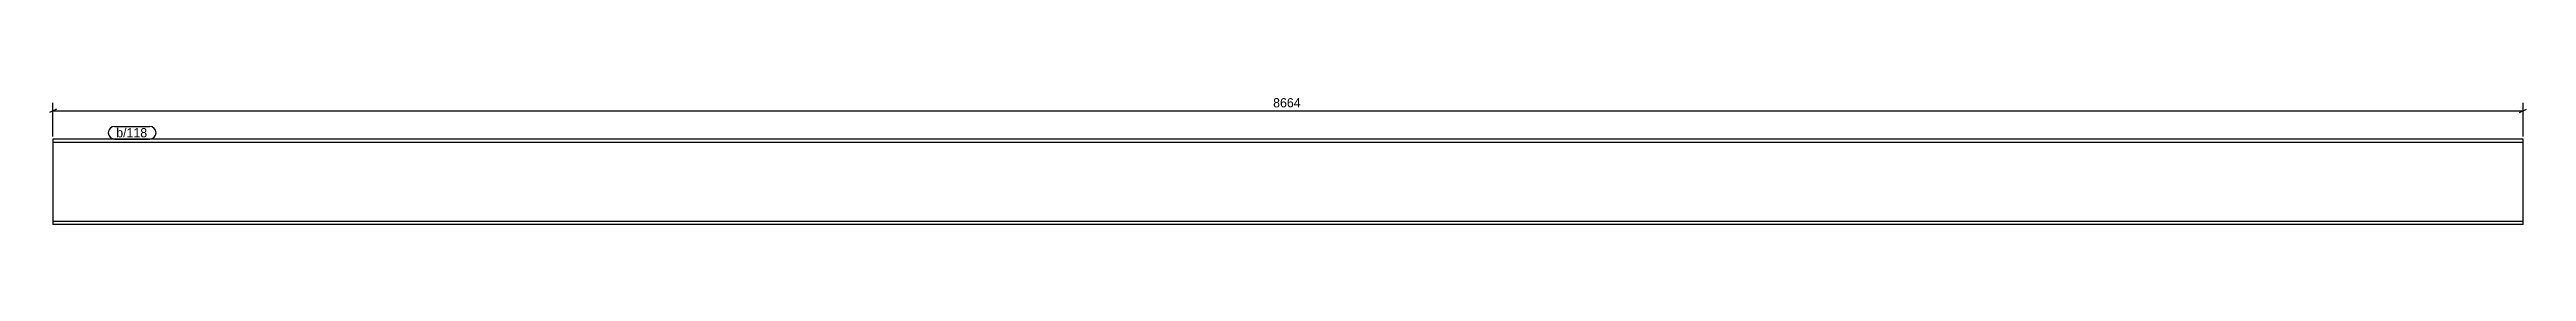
# Model space of a CAD drawing. Header units: millimetres. Extents: x 32 to 8720, y 32 to 483.
import ezdxf

# ---------------------------------------------------------------- set-up
doc = ezdxf.new("R2010")
doc.units = ezdxf.units.MM
doc.styles.add('Comic Sans MS', font='COMIC.TTF', dxfattribs={"height": 0.2})

msp = doc.modelspace()

# ---------------------------------------------------------------- linework, layer by layer
at = {"color": 8, "linetype": 'Continuous'}
for p, q in [((56, 438), (32, 426)), ((44, 342), (44, 460.4)), ((8695.6, 426), (8719.6, 438)), ((8707.6, 342), (8707.6, 460.4)), ((44, 432), (8707.6, 432))]:
    msp.add_line(p, q, dxfattribs=at)
at = {"color": 7, "linetype": 'Continuous'}
for p, q in [((8707.6, 332), (44, 332)), ((44, 332), (44, 32)), ((8707.6, 321.3), (44, 321.3)), ((8707.6, 32), (8707.6, 332)), ((8707.6, 42.7), (44, 42.7)), ((8707.6, 32), (44, 32))]:
    msp.add_line(p, q, dxfattribs=at)

# ---------------------------------------------------------------- next in the draw order: wipeouts: each hides what was drawn before it
at = {"color": 0}
for points in [[(4434.3, 438), (4434.3, 482.8), (4317.3, 482.8), (4317.3, 438)], [(377.7, 339), (377.7, 371), (266, 371), (266, 339)]]:
    msp.add_wipeout(points, dxfattribs=at)

# ---------------------------------------------------------------- next in the draw order: texts
at = {"color": 3, "style": 'Comic Sans MS'}
msp.add_text('8664', height=32.38, dxfattribs=at).set_placement((4323.7, 444.4))

# ---------------------------------------------------------------- next in the draw order: wipeouts: each hides what was drawn before it
at = {"color": 0}
msp.add_wipeout([(377.7, 339), (377.7, 371), (266, 371), (266, 339)], dxfattribs=at)

# ---------------------------------------------------------------- next in the draw order: linework, layer by layer
at = {"color": 7, "linetype": 'Continuous'}
for p, q in [((260, 377), (383.7, 377)), ((260, 333), (383.7, 333))]:
    msp.add_line(p, q, dxfattribs=at)
for centre, start, end in [((260, 355), 90, 270), ((383.7, 355), 270, 90)]:
    msp.add_arc(centre, 22, start, end, dxfattribs=at)

# ---------------------------------------------------------------- next in the draw order: texts
at = {"color": 3, "style": 'Comic Sans MS'}
msp.add_text('b/118', height=32.38, dxfattribs=at).set_placement((266, 339))

doc.saveas('drawing.dxf')
